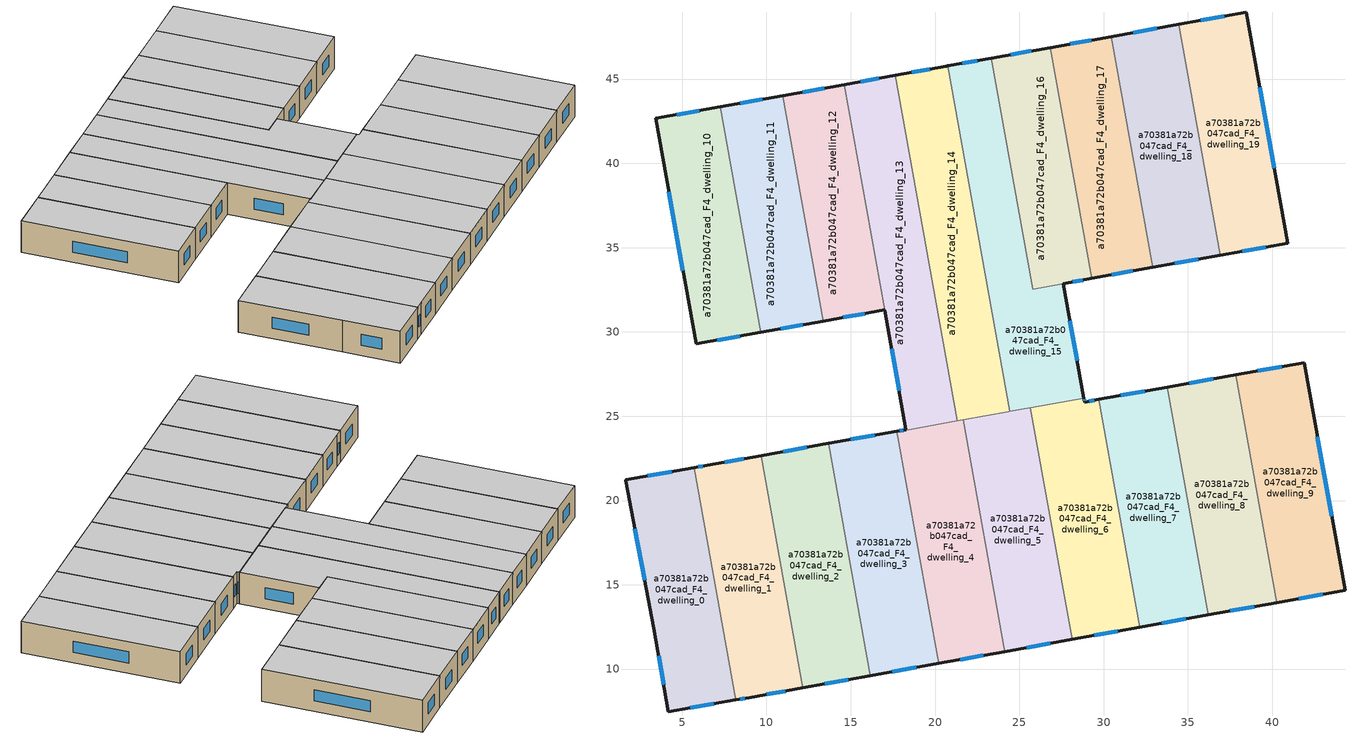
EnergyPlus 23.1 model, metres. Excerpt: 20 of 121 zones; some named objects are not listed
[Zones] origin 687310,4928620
a70381a72b047cad_F4_dwelling_0
 floor to a70381a72b047cad_F3_dwelling_0 (EU_floor_Construction): 5.7,21.91 8.17,8.17 4.19,7.47 3.32,12.41 1.65,21.18 1.64,21.23 5.7,21.95 z12
 wall outside (EU_wall_Construction): 5.69,21.95 1.64,21.23 1.65,21.18 3.32,12.41 4.19,7.47 8.17,8.17 z12:15
 wall to a70381a72b047cad_F4_dwelling_1 (EU_wall_Construction): 8.17,8.17 5.7,21.91 5.7,21.95 z12:15
 window (EU_Window_Construction): 5.49,7.7 6.88,7.94 / 3.6,10.81 3.91,9.08 / 2.19,18.33 2.78,15.26 / 4.37,21.72 2.96,21.47 z12.98:14.02
 ceiling to a70381a72b047cad_F5_dwelling_0 (EU_floor_Construction): 8.17,8.17 5.7,21.91 5.7,21.95 1.64,21.23 1.65,21.18 3.32,12.41 4.19,7.47 z15
a70381a72b047cad_F4_dwelling_1
 floor to a70381a72b047cad_F3_dwelling_1 (EU_floor_Construction): 9.69,22.63 12.17,8.89 8.97,8.31 8.17,8.17 5.7,21.91 5.7,21.95 6.49,22.09 9.69,22.67 z12
 wall outside (EU_wall_Construction): 9.69,22.67 6.49,22.09 5.7,21.95 / 8.17,8.17 8.97,8.31 12.17,8.89 z12:15
 wall to a70381a72b047cad_F4_dwelling_2 (EU_wall_Construction): 9.69,22.63 9.69,22.67 / 12.17,8.89 9.69,22.62 z12:15
 window (EU_Window_Construction): 6.23,22.05 5.95,22 / 8.65,22.48 7.53,22.28 / 10.01,8.5 11.13,8.7 / 8.43,8.22 8.71,8.27 z12.98:14.02
 ceiling to a70381a72b047cad_F5_dwelling_1 (EU_floor_Construction): 12.17,8.89 9.69,22.63 9.69,22.67 6.49,22.09 5.7,21.95 5.7,21.91 8.17,8.17 8.97,8.31 z15
a70381a72b047cad_F4_dwelling_10
 floor to a70381a72b047cad_F3_dwelling_10 (EU_floor_Construction): 7.26,43.35 9.66,29.98 5.83,29.29 3.43,42.66 z12
 wall outside (EU_wall_Construction): 7.26,43.35 3.43,42.66 5.83,29.29 9.66,29.98 z12:15
 wall to a70381a72b047cad_F4_dwelling_11 (EU_wall_Construction): 9.66,29.98 7.26,43.35 z12:15
 window (EU_Window_Construction): 4.21,38.31 5.05,33.64 / 6.01,43.13 4.67,42.88 / 7.08,29.52 8.41,29.76 z12.98:14.02
 ceiling to a70381a72b047cad_F5_dwelling_10 (EU_floor_Construction): 9.66,29.98 7.26,43.35 3.43,42.66 5.83,29.29 z15
a70381a72b047cad_F4_dwelling_11
 floor to a70381a72b047cad_F3_dwelling_11 (EU_floor_Construction): 10.95,44.01 13.36,30.64 9.66,29.98 7.26,43.35 z12
 wall outside (EU_wall_Construction): 9.66,29.98 13.36,30.64 / 10.95,44.01 7.26,43.35 z12:15
 wall to a70381a72b047cad_F4_dwelling_12 (EU_wall_Construction): 13.36,30.64 10.95,44.01 z12:15
 window (EU_Window_Construction): 10.86,30.2 12.15,30.43 / 9.75,43.8 8.46,43.57 z12.98:14.02
 ceiling to a70381a72b047cad_F5_dwelling_11 (EU_floor_Construction): 13.36,30.64 10.95,44.01 7.26,43.35 9.66,29.98 z15
a70381a72b047cad_F4_dwelling_12
 floor to a70381a72b047cad_F3_dwelling_12 (EU_floor_Construction): 14.61,44.67 17.01,31.3 13.36,30.64 10.95,44.01 z12
 wall outside (EU_wall_Construction): 13.36,30.64 17.01,31.3 / 14.61,44.67 10.95,44.01 z12:15
 wall to a70381a72b047cad_F4_dwelling_13 (EU_wall_Construction): 17.01,31.3 14.61,44.67 z12:15
 window (EU_Window_Construction): 14.54,30.86 15.82,31.09 / 13.42,44.46 12.14,44.23 z12.98:14.02
 ceiling to a70381a72b047cad_F5_dwelling_12 (EU_floor_Construction): 17.01,31.3 14.61,44.67 10.95,44.01 13.36,30.64 z15
a70381a72b047cad_F4_dwelling_13
 floor to a70381a72b047cad_F3_dwelling_13 (EU_floor_Construction): 17.64,45.22 21.33,24.72 18.29,24.17 18.28,24.22 14.61,44.67 z12
 wall outside (EU_wall_Construction): 17.64,45.22 14.61,44.67 / 17.01,31.3 18.28,24.22 z12:15
 wall to a70381a72b047cad_F4_dwelling_14 (EU_wall_Construction): 21.33,24.72 17.64,45.22 z12:15
 wall to a70381a72b047cad_F4_dwelling_4 (EU_wall_Construction): 18.28,24.21 18.29,24.17 21.33,24.72 z12:15
 window (EU_Window_Construction): 16.66,45.04 15.59,44.85 / 17.42,29 17.86,26.52 z12.98:14.02
 ceiling to a70381a72b047cad_F5_dwelling_13 (EU_floor_Construction): 21.33,24.72 17.64,45.22 14.61,44.67 18.28,24.22 18.29,24.17 z15
a70381a72b047cad_F4_dwelling_14
 floor to a70381a72b047cad_F3_dwelling_14 (EU_floor_Construction): 20.76,45.78 24.45,25.28 24.35,25.26 21.33,24.72 17.64,45.22 20.66,45.76 z12
 wall outside (EU_wall_Construction): 20.76,45.78 20.66,45.76 17.64,45.22 z12:15
 wall to a70381a72b047cad_F4_dwelling_15 (EU_wall_Construction): 24.45,25.28 20.76,45.78 z12:15
 wall to a70381a72b047cad_F4_dwelling_5 (EU_wall_Construction): 21.67,24.78 24.35,25.26 24.45,25.28 z12:15
 wall to a70381a72b047cad_F4_dwelling_4 (EU_wall_Construction): 21.33,24.72 21.67,24.78 z12:15
 window (EU_Window_Construction): 19.68,45.58 18.63,45.39 z12.98:14.02
 ceiling to a70381a72b047cad_F5_dwelling_14 (EU_floor_Construction): 24.35,25.26 24.45,25.28 20.76,45.78 20.66,45.76 17.64,45.22 21.33,24.72 z15
a70381a72b047cad_F4_dwelling_15
 floor to a70381a72b047cad_F3_dwelling_15 (EU_floor_Construction): 23.34,46.24 25.8,32.54 27.61,32.87 28.83,26.07 24.45,25.28 20.76,45.78 z12
 wall outside (EU_wall_Construction): 28.83,26.07 27.61,32.87 / 23.34,46.24 20.76,45.78 z12:15
 wall to a70381a72b047cad_F4_dwelling_16 (EU_wall_Construction): 27.61,32.87 25.8,32.54 / 25.8,32.55 23.34,46.24 z12:15
 wall to a70381a72b047cad_F4_dwelling_6 (EU_wall_Construction): 25.66,25.5 28.83,26.07 z12:15
 wall to a70381a72b047cad_F4_dwelling_5 (EU_wall_Construction): 24.45,25.28 25.66,25.5 z12:15
 window (EU_Window_Construction): 28.43,28.28 28.01,30.66 / 22.5,46.09 21.6,45.93 z12.98:14.02
 ceiling to a70381a72b047cad_F5_dwelling_15 (EU_floor_Construction): 28.83,26.07 27.61,32.87 25.8,32.54 23.34,46.24 20.76,45.78 24.45,25.28 z15
a70381a72b047cad_F4_dwelling_16
 floor to a70381a72b047cad_F3_dwelling_16 (EU_floor_Construction): 26.84,46.87 29.3,33.18 25.8,32.54 23.34,46.24 z12
 wall outside (EU_wall_Construction): 26.84,46.87 23.34,46.24 / 27.61,32.87 29.3,33.18 z12:15
 wall to a70381a72b047cad_F4_dwelling_17 (EU_wall_Construction): 29.3,33.18 26.84,46.87 z12:15
 window (EU_Window_Construction): 25.7,46.67 24.48,46.44 / 28.16,32.97 28.75,33.08 z12.98:14.02
 ceiling to a70381a72b047cad_F5_dwelling_16 (EU_floor_Construction): 29.3,33.18 26.84,46.87 23.34,46.24 25.8,32.54 z15
a70381a72b047cad_F4_dwelling_17
 floor to a70381a72b047cad_F3_dwelling_17 (EU_floor_Construction): 30.45,47.52 32.92,33.83 29.3,33.18 26.84,46.87 z12
 wall outside (EU_wall_Construction): 29.3,33.18 32.92,33.83 / 30.45,47.52 26.84,46.87 z12:15
 wall to a70381a72b047cad_F4_dwelling_18 (EU_wall_Construction): 32.92,33.83 30.45,47.52 z12:15
 window (EU_Window_Construction): 30.48,33.39 31.74,33.62 / 29.28,47.31 28.02,47.08 z12.98:14.02
 ceiling to a70381a72b047cad_F5_dwelling_17 (EU_floor_Construction): 32.92,33.83 30.45,47.52 26.84,46.87 29.3,33.18 z15
a70381a72b047cad_F4_dwelling_18
 floor to a70381a72b047cad_F3_dwelling_18 (EU_floor_Construction): 34.46,48.24 36.92,34.55 32.92,33.83 30.45,47.52 z12
 wall outside (EU_wall_Construction): 34.46,48.24 30.45,47.52 / 32.92,33.83 36.92,34.55 z12:15
 wall to a70381a72b047cad_F4_dwelling_19 (EU_wall_Construction): 36.92,34.55 34.46,48.24 z12:15
 window (EU_Window_Construction): 33.16,48.01 31.76,47.75 / 34.22,34.06 35.62,34.31 z12.98:14.02
 ceiling to a70381a72b047cad_F5_dwelling_18 (EU_floor_Construction): 36.92,34.55 34.46,48.24 30.45,47.52 32.92,33.83 z15
a70381a72b047cad_F4_dwelling_19
 floor to a70381a72b047cad_F3_dwelling_19 (EU_floor_Construction): 38.47,48.96 40.93,35.27 36.92,34.55 34.46,48.24 z12
 wall outside (EU_wall_Construction): 36.92,34.55 40.93,35.27 38.47,48.96 34.46,48.24 z12:15
 window (EU_Window_Construction): 37.17,48.73 35.77,48.47 / 40.13,39.72 39.27,44.51 / 38.23,34.78 39.63,35.04 z12.98:14.02
 ceiling to a70381a72b047cad_F5_dwelling_19 (EU_floor_Construction): 40.93,35.27 38.47,48.96 34.46,48.24 36.92,34.55 z15
a70381a72b047cad_F4_dwelling_2
 floor to a70381a72b047cad_F3_dwelling_2 (EU_floor_Construction): 13.69,23.35 16.16,9.61 12.17,8.89 9.69,22.63 9.69,22.67 13.68,23.38 z12
 wall outside (EU_wall_Construction): 13.68,23.38 9.69,22.67 / 12.17,8.89 16.16,9.61 z12:15
 wall to a70381a72b047cad_F4_dwelling_3 (EU_wall_Construction): 13.69,23.35 13.68,23.38 / 16.16,9.61 13.69,23.34 z12:15
 window (EU_Window_Construction): 12.38,23.15 10.99,22.9 / 13.46,9.12 14.86,9.37 z12.98:14.02
 ceiling to a70381a72b047cad_F5_dwelling_2 (EU_floor_Construction): 16.16,9.61 13.69,23.35 13.68,23.38 9.69,22.67 9.69,22.63 12.17,8.89 z15
a70381a72b047cad_F4_dwelling_3
 floor to a70381a72b047cad_F3_dwelling_3 (EU_floor_Construction): 17.74,24.11 20.21,10.33 16.16,9.61 13.69,23.35 13.68,23.38 z12
 wall outside (EU_wall_Construction): 17.74,24.11 13.68,23.38 / 16.16,9.61 20.21,10.33 z12:15
 wall to a70381a72b047cad_F4_dwelling_4 (EU_wall_Construction): 20.21,10.33 17.74,24.11 z12:15
 window (EU_Window_Construction): 16.42,23.88 15,23.62 / 17.48,9.84 18.89,10.1 z12.98:14.02
 ceiling to a70381a72b047cad_F5_dwelling_3 (EU_floor_Construction): 20.21,10.33 17.74,24.11 13.68,23.38 13.69,23.35 16.16,9.61 z15
a70381a72b047cad_F4_dwelling_4
 floor to a70381a72b047cad_F3_dwelling_4 (EU_floor_Construction): 21.67,24.78 24.14,11.04 20.21,10.33 17.74,24.11 18.28,24.21 18.29,24.17 z12
 wall outside (EU_wall_Construction): 20.21,10.33 24.14,11.04 / 18.28,24.21 17.74,24.11 z12:15
 wall to a70381a72b047cad_F4_dwelling_5 (EU_wall_Construction): 24.14,11.04 21.67,24.78 z12:15
 window (EU_Window_Construction): 21.49,10.56 22.86,10.81 / 18.1,24.18 17.91,24.15 z12.98:14.02
 ceiling to a70381a72b047cad_F5_dwelling_4 (EU_floor_Construction): 24.14,11.04 21.67,24.78 18.29,24.17 18.28,24.21 17.74,24.11 20.21,10.33 z15
a70381a72b047cad_F4_dwelling_5
 floor to a70381a72b047cad_F3_dwelling_5 (EU_floor_Construction): 25.66,25.5 28.13,11.76 24.14,11.04 21.67,24.78 z12
 wall outside (EU_wall_Construction): 24.14,11.04 28.13,11.76 z12:15
 wall to a70381a72b047cad_F4_dwelling_6 (EU_wall_Construction): 28.13,11.76 25.66,25.5 z12:15
 window (EU_Window_Construction): 25.44,11.27 26.83,11.53 z12.98:14.02
 ceiling to a70381a72b047cad_F5_dwelling_5 (EU_floor_Construction): 28.13,11.76 25.66,25.5 21.67,24.78 24.14,11.04 z15
a70381a72b047cad_F4_dwelling_6
 floor to a70381a72b047cad_F3_dwelling_6 (EU_floor_Construction): 29.71,25.99 32.14,12.48 28.13,11.76 25.66,25.5 28.83,26.07 28.87,25.84 z12
 wall outside (EU_wall_Construction): 29.71,25.99 28.87,25.84 28.83,26.07 / 28.13,11.76 32.14,12.48 z12:15
 wall to a70381a72b047cad_F4_dwelling_7 (EU_wall_Construction): 32.14,12.48 29.71,25.99 z12:15
 window (EU_Window_Construction): 28.86,25.92 28.84,25.99 / 29.44,25.94 29.14,25.89 / 29.44,11.99 30.84,12.25 z12.98:14.02
 ceiling to a70381a72b047cad_F5_dwelling_6 (EU_floor_Construction): 32.14,12.48 29.71,25.99 28.87,25.84 28.83,26.07 25.66,25.5 28.13,11.76 z15
a70381a72b047cad_F4_dwelling_7
 floor to a70381a72b047cad_F3_dwelling_7 (EU_floor_Construction): 33.77,26.72 36.2,13.21 32.14,12.48 29.71,25.99 z12
 wall outside (EU_wall_Construction): 33.77,26.72 29.71,25.99 / 32.14,12.48 36.2,13.21 z12:15
 wall to a70381a72b047cad_F4_dwelling_8 (EU_wall_Construction): 36.2,13.21 33.77,26.72 z12:15
 window (EU_Window_Construction): 32.45,26.48 31.03,26.23 / 33.46,12.72 34.88,12.97 z12.98:14.02
 ceiling to a70381a72b047cad_F5_dwelling_7 (EU_floor_Construction): 36.2,13.21 33.77,26.72 29.71,25.99 32.14,12.48 z15
a70381a72b047cad_F4_dwelling_8
 floor to a70381a72b047cad_F3_dwelling_8 (EU_floor_Construction): 37.83,27.45 40.26,13.94 36.2,13.21 33.77,26.72 z12
 wall outside (EU_wall_Construction): 37.83,27.45 33.77,26.72 / 36.2,13.21 40.26,13.94 z12:15
 wall to a70381a72b047cad_F4_dwelling_9 (EU_wall_Construction): 40.26,13.94 37.83,27.45 z12:15
 window (EU_Window_Construction): 36.51,27.21 35.09,26.96 / 37.52,13.45 38.94,13.7 z12.98:14.02
 ceiling to a70381a72b047cad_F5_dwelling_8 (EU_floor_Construction): 40.26,13.94 37.83,27.45 33.77,26.72 36.2,13.21 z15
a70381a72b047cad_F4_dwelling_9
 floor to a70381a72b047cad_F3_dwelling_9 (EU_floor_Construction): 41.89,28.18 44.32,14.67 40.26,13.94 37.83,27.45 z12
 wall outside (EU_wall_Construction): 40.26,13.94 44.32,14.67 41.89,28.18 37.83,27.45 z12:15
 window (EU_Window_Construction): 40.57,27.94 39.15,27.69 / 43.53,19.06 42.68,23.79 / 41.58,14.18 43,14.43 z12.98:14.02
 ceiling to a70381a72b047cad_F5_dwelling_9 (EU_floor_Construction): 44.32,14.67 41.89,28.18 37.83,27.45 40.26,13.94 z15
[Building]
EU S2 Campaign: North Axis=0; Terrain=City; Solar Distribution=FullExterior
[Site:Location]
Bologna: Latitude=44.5; Longitude=11.25; Time Zone=1; Elevation=37
[SizingPeriod:WeatherFileDays]
AnnualSizingPeriod: Begin Month=1; Begin Day of Month=1; End Month=12; End Day of Month=31; Day of Week for Start Day=Monday; Use Weather File Daylight Saving Period=No; Use Weather File Rain and Snow Indicators=No
[MATERIAL]
EU_InternalMass_Material: Roughness=MediumRough; Thickness=0.1; Conductivity=1; Density=1800; Specific Heat=900; Thermal Absorptance=0.9; Solar Absorptance=0.7; Visible Absorptance=0.7
[MATERIAL:NOMASS] Roughness=MediumRough; Thermal Absorptance=0.9; Solar Absorptance=0.7; Visible Absorptance=0.7
Name | Thermal Resistance
EU_wall_NoMass | 0.905828
EU_floor_NoMass | 0.67114
[WINDOWMATERIAL:SIMPLEGLAZINGSYSTEM]
EU_Window_SimpleGlazing: UFactor=4.52486; Solar Heat Gain Coefficient=0.85; Visible Transmittance=0.85
[CONSTRUCTION]
EU_wall_Construction: EU_wall_NoMass
EU_floor_Construction: EU_floor_NoMass
EU_Window_Construction: EU_Window_SimpleGlazing
EU_InternalMass_Construction: EU_InternalMass_Material
[ZONE] Type=1; Multiplier=1; Ceiling Height=autocalculate; Floor Area=autocalculate; Part of Total Floor Area=Yes
Name | Volume
a70381a72b047cad_F4_dwelling_0 | 170.451
a70381a72b047cad_F4_dwelling_1 | 170.334
a70381a72b047cad_F4_dwelling_10 | 158.496
a70381a72b047cad_F4_dwelling_11 | 153.073
a70381a72b047cad_F4_dwelling_12 | 151.271
a70381a72b047cad_F4_dwelling_13 | 192.88
a70381a72b047cad_F4_dwelling_14 | 197.981
a70381a72b047cad_F4_dwelling_15 | 201.674
a70381a72b047cad_F4_dwelling_16 | 148.53
a70381a72b047cad_F4_dwelling_17 | 153.1875
a70381a72b047cad_F4_dwelling_18 | 169.912
a70381a72b047cad_F4_dwelling_19 | 169.87
a70381a72b047cad_F4_dwelling_2 | 170.361
a70381a72b047cad_F4_dwelling_3 | 173.163
a70381a72b047cad_F4_dwelling_4 | 167.139
a70381a72b047cad_F4_dwelling_5 | 169.904
a70381a72b047cad_F4_dwelling_6 | 169.881
a70381a72b047cad_F4_dwelling_7 | 169.895
a70381a72b047cad_F4_dwelling_8 | 169.845
a70381a72b047cad_F4_dwelling_9 | 169.903
[INTERNALMASS] Construction=EU_InternalMass_Construction
Name | Zone or ZoneList | Surface Area
a70381a72b047cad_F4_dwelling_0_EU_InternalMass | a70381a72b047cad_F4_dwelling_0 | 56.8176
a70381a72b047cad_F4_dwelling_1_EU_InternalMass | a70381a72b047cad_F4_dwelling_1 | 56.7782
a70381a72b047cad_F4_dwelling_2_EU_InternalMass | a70381a72b047cad_F4_dwelling_2 | 56.7865
a70381a72b047cad_F4_dwelling_3_EU_InternalMass | a70381a72b047cad_F4_dwelling_3 | 57.7238
a70381a72b047cad_F4_dwelling_4_EU_InternalMass | a70381a72b047cad_F4_dwelling_4 | 55.7109
a70381a72b047cad_F4_dwelling_5_EU_InternalMass | a70381a72b047cad_F4_dwelling_5 | 56.6348
a70381a72b047cad_F4_dwelling_6_EU_InternalMass | a70381a72b047cad_F4_dwelling_6 | 56.6265
a70381a72b047cad_F4_dwelling_7_EU_InternalMass | a70381a72b047cad_F4_dwelling_7 | 56.6319
a70381a72b047cad_F4_dwelling_8_EU_InternalMass | a70381a72b047cad_F4_dwelling_8 | 56.6151
a70381a72b047cad_F4_dwelling_9_EU_InternalMass | a70381a72b047cad_F4_dwelling_9 | 56.6341
a70381a72b047cad_F4_dwelling_10_EU_InternalMass | a70381a72b047cad_F4_dwelling_10 | 52.831
a70381a72b047cad_F4_dwelling_11_EU_InternalMass | a70381a72b047cad_F4_dwelling_11 | 51.0288
a70381a72b047cad_F4_dwelling_12_EU_InternalMass | a70381a72b047cad_F4_dwelling_12 | 50.4203
a70381a72b047cad_F4_dwelling_13_EU_InternalMass | a70381a72b047cad_F4_dwelling_13 | 64.2676
a70381a72b047cad_F4_dwelling_14_EU_InternalMass | a70381a72b047cad_F4_dwelling_14 | 65.9903
a70381a72b047cad_F4_dwelling_15_EU_InternalMass | a70381a72b047cad_F4_dwelling_15 | 67.219
a70381a72b047cad_F4_dwelling_16_EU_InternalMass | a70381a72b047cad_F4_dwelling_16 | 49.5191
a70381a72b047cad_F4_dwelling_17_EU_InternalMass | a70381a72b047cad_F4_dwelling_17 | 51.0538
a70381a72b047cad_F4_dwelling_18_EU_InternalMass | a70381a72b047cad_F4_dwelling_18 | 56.6375
a70381a72b047cad_F4_dwelling_19_EU_InternalMass | a70381a72b047cad_F4_dwelling_19 | 56.623
[OTHEREQUIPMENT] Fuel Type=Electricity; Design Level Calculation Method=Watts/Area; Power per Zone Floor Area=1; Fraction Latent=0; Fraction Radiant=0; Fraction Lost=0; Carbon Dioxide Generation Rate=0; EndUse Subcategory=EU_Step8_InternalGains
Name | Zone or ZoneList or Space or SpaceList | Schedule
EU_Step8_InternalGain_a70381a72b047cad_F4_dwelling_0_f000 | a70381a72b047cad_F4_dwelling_0 | EU_Step8_GainSchedule_a70381a72b047cad_F4_dwelling_0_f000
EU_Step8_InternalGain_a70381a72b047cad_F4_dwelling_1_f000 | a70381a72b047cad_F4_dwelling_1 | EU_Step8_GainSchedule_a70381a72b047cad_F4_dwelling_1_f000
EU_Step8_InternalGain_a70381a72b047cad_F4_dwelling_2_f000 | a70381a72b047cad_F4_dwelling_2 | EU_Step8_GainSchedule_a70381a72b047cad_F4_dwelling_2_f000
EU_Step8_InternalGain_a70381a72b047cad_F4_dwelling_3_f000 | a70381a72b047cad_F4_dwelling_3 | EU_Step8_GainSchedule_a70381a72b047cad_F4_dwelling_3_f000
EU_Step8_InternalGain_a70381a72b047cad_F4_dwelling_4_f000 | a70381a72b047cad_F4_dwelling_4 | EU_Step8_GainSchedule_a70381a72b047cad_F4_dwelling_4_f000
EU_Step8_InternalGain_a70381a72b047cad_F4_dwelling_5_f000 | a70381a72b047cad_F4_dwelling_5 | EU_Step8_GainSchedule_a70381a72b047cad_F4_dwelling_5_f000
EU_Step8_InternalGain_a70381a72b047cad_F4_dwelling_6_f000 | a70381a72b047cad_F4_dwelling_6 | EU_Step8_GainSchedule_a70381a72b047cad_F4_dwelling_6_f000
EU_Step8_InternalGain_a70381a72b047cad_F4_dwelling_7_f000 | a70381a72b047cad_F4_dwelling_7 | EU_Step8_GainSchedule_a70381a72b047cad_F4_dwelling_7_f000
EU_Step8_InternalGain_a70381a72b047cad_F4_dwelling_8_f000 | a70381a72b047cad_F4_dwelling_8 | EU_Step8_GainSchedule_a70381a72b047cad_F4_dwelling_8_f000
EU_Step8_InternalGain_a70381a72b047cad_F4_dwelling_9_f000 | a70381a72b047cad_F4_dwelling_9 | EU_Step8_GainSchedule_a70381a72b047cad_F4_dwelling_9_f000
EU_Step8_InternalGain_a70381a72b047cad_F4_dwelling_10_f000 | a70381a72b047cad_F4_dwelling_10 | EU_Step8_GainSchedule_a70381a72b047cad_F4_dwelling_10_f000
EU_Step8_InternalGain_a70381a72b047cad_F4_dwelling_11_f000 | a70381a72b047cad_F4_dwelling_11 | EU_Step8_GainSchedule_a70381a72b047cad_F4_dwelling_11_f000
EU_Step8_InternalGain_a70381a72b047cad_F4_dwelling_12_f000 | a70381a72b047cad_F4_dwelling_12 | EU_Step8_GainSchedule_a70381a72b047cad_F4_dwelling_12_f000
EU_Step8_InternalGain_a70381a72b047cad_F4_dwelling_13_f000 | a70381a72b047cad_F4_dwelling_13 | EU_Step8_GainSchedule_a70381a72b047cad_F4_dwelling_13_f000
EU_Step8_InternalGain_a70381a72b047cad_F4_dwelling_14_f000 | a70381a72b047cad_F4_dwelling_14 | EU_Step8_GainSchedule_a70381a72b047cad_F4_dwelling_14_f000
EU_Step8_InternalGain_a70381a72b047cad_F4_dwelling_15_f000 | a70381a72b047cad_F4_dwelling_15 | EU_Step8_GainSchedule_a70381a72b047cad_F4_dwelling_15_f000
EU_Step8_InternalGain_a70381a72b047cad_F4_dwelling_16_f000 | a70381a72b047cad_F4_dwelling_16 | EU_Step8_GainSchedule_a70381a72b047cad_F4_dwelling_16_f000
EU_Step8_InternalGain_a70381a72b047cad_F4_dwelling_17_f000 | a70381a72b047cad_F4_dwelling_17 | EU_Step8_GainSchedule_a70381a72b047cad_F4_dwelling_17_f000
EU_Step8_InternalGain_a70381a72b047cad_F4_dwelling_18_f000 | a70381a72b047cad_F4_dwelling_18 | EU_Step8_GainSchedule_a70381a72b047cad_F4_dwelling_18_f000
EU_Step8_InternalGain_a70381a72b047cad_F4_dwelling_19_f000 | a70381a72b047cad_F4_dwelling_19 | EU_Step8_GainSchedule_a70381a72b047cad_F4_dwelling_19_f000
[ZONEVENTILATION:DESIGNFLOWRATE] Schedule=EU_AlwaysOn; Design Flow Rate Calculation Method=AirChanges/Hour; Air Changes per Hour=0.73129; Ventilation Type=Natural; Fan Pressure Rise=0; Fan Total Efficiency=1; Constant Term Coefficient=1; Temperature Term Coefficient=0; Velocity Term Coefficient=0; Velocity Squared Term Coefficient=0; Minimum Indoor Temperature=-100; Maximum Indoor Temperature=100; Delta Temperature=-100; Minimum Outdoor Temperature=-100; Maximum Outdoor Temperature=100; Maximum Wind Speed=40
Name | Zone or ZoneList or Space or SpaceList
EU_ConstantAir_a70381a72b047cad_F4_dwelling_0 | a70381a72b047cad_F4_dwelling_0
EU_ConstantAir_a70381a72b047cad_F4_dwelling_1 | a70381a72b047cad_F4_dwelling_1
EU_ConstantAir_a70381a72b047cad_F4_dwelling_2 | a70381a72b047cad_F4_dwelling_2
EU_ConstantAir_a70381a72b047cad_F4_dwelling_3 | a70381a72b047cad_F4_dwelling_3
EU_ConstantAir_a70381a72b047cad_F4_dwelling_4 | a70381a72b047cad_F4_dwelling_4
EU_ConstantAir_a70381a72b047cad_F4_dwelling_5 | a70381a72b047cad_F4_dwelling_5
EU_ConstantAir_a70381a72b047cad_F4_dwelling_6 | a70381a72b047cad_F4_dwelling_6
EU_ConstantAir_a70381a72b047cad_F4_dwelling_7 | a70381a72b047cad_F4_dwelling_7
EU_ConstantAir_a70381a72b047cad_F4_dwelling_8 | a70381a72b047cad_F4_dwelling_8
EU_ConstantAir_a70381a72b047cad_F4_dwelling_9 | a70381a72b047cad_F4_dwelling_9
EU_ConstantAir_a70381a72b047cad_F4_dwelling_10 | a70381a72b047cad_F4_dwelling_10
EU_ConstantAir_a70381a72b047cad_F4_dwelling_11 | a70381a72b047cad_F4_dwelling_11
EU_ConstantAir_a70381a72b047cad_F4_dwelling_12 | a70381a72b047cad_F4_dwelling_12
EU_ConstantAir_a70381a72b047cad_F4_dwelling_13 | a70381a72b047cad_F4_dwelling_13
EU_ConstantAir_a70381a72b047cad_F4_dwelling_14 | a70381a72b047cad_F4_dwelling_14
EU_ConstantAir_a70381a72b047cad_F4_dwelling_15 | a70381a72b047cad_F4_dwelling_15
EU_ConstantAir_a70381a72b047cad_F4_dwelling_16 | a70381a72b047cad_F4_dwelling_16
EU_ConstantAir_a70381a72b047cad_F4_dwelling_17 | a70381a72b047cad_F4_dwelling_17
EU_ConstantAir_a70381a72b047cad_F4_dwelling_18 | a70381a72b047cad_F4_dwelling_18
EU_ConstantAir_a70381a72b047cad_F4_dwelling_19 | a70381a72b047cad_F4_dwelling_19
[HVACTEMPLATE:ZONE:IDEALLOADSAIRSYSTEM] System Availability Schedule=EU_AlwaysOn; Maximum Heating Supply Air Temperature=50; Minimum Cooling Supply Air Temperature=13; Maximum Heating Supply Air Humidity Ratio=0.0156; Minimum Cooling Supply Air Humidity Ratio=0.0077; Heating Limit=NoLimit; Cooling Limit=NoLimit; Heating Availability Schedule=EU_AlwaysOn; Cooling Availability Schedule=EU_CoolingOff; Dehumidification Control Type=ConstantSensibleHeatRatio; Cooling Sensible Heat Ratio=0.7; Dehumidification Setpoint=60; Humidification Control Type=None; Humidification Setpoint=30; Outdoor Air Method=None; Outdoor Air Flow Rate per Person=0.00944; Outdoor Air Flow Rate per Zone Floor Area=0; Outdoor Air Flow Rate per Zone=0; Demand Controlled Ventilation Type=None; Outdoor Air Economizer Type=NoEconomizer; Heat Recovery Type=None; Sensible Heat Recovery Effectiveness=0.7; Latent Heat Recovery Effectiveness=0.65
Name | Template Thermostat
a70381a72b047cad_F4_dwelling_0 | EU_HeatOnly_a70381a72b047cad_F4_dwelling_0
a70381a72b047cad_F4_dwelling_1 | EU_HeatOnly_a70381a72b047cad_F4_dwelling_1
a70381a72b047cad_F4_dwelling_2 | EU_HeatOnly_a70381a72b047cad_F4_dwelling_2
a70381a72b047cad_F4_dwelling_3 | EU_HeatOnly_a70381a72b047cad_F4_dwelling_3
a70381a72b047cad_F4_dwelling_4 | EU_HeatOnly_a70381a72b047cad_F4_dwelling_4
a70381a72b047cad_F4_dwelling_5 | EU_HeatOnly_a70381a72b047cad_F4_dwelling_5
a70381a72b047cad_F4_dwelling_6 | EU_HeatOnly_a70381a72b047cad_F4_dwelling_6
a70381a72b047cad_F4_dwelling_7 | EU_HeatOnly_a70381a72b047cad_F4_dwelling_7
a70381a72b047cad_F4_dwelling_8 | EU_HeatOnly_a70381a72b047cad_F4_dwelling_8
a70381a72b047cad_F4_dwelling_9 | EU_HeatOnly_a70381a72b047cad_F4_dwelling_9
a70381a72b047cad_F4_dwelling_10 | EU_HeatOnly_a70381a72b047cad_F4_dwelling_10
a70381a72b047cad_F4_dwelling_11 | EU_HeatOnly_a70381a72b047cad_F4_dwelling_11
a70381a72b047cad_F4_dwelling_12 | EU_HeatOnly_a70381a72b047cad_F4_dwelling_12
a70381a72b047cad_F4_dwelling_13 | EU_HeatOnly_a70381a72b047cad_F4_dwelling_13
a70381a72b047cad_F4_dwelling_14 | EU_HeatOnly_a70381a72b047cad_F4_dwelling_14
a70381a72b047cad_F4_dwelling_15 | EU_HeatOnly_a70381a72b047cad_F4_dwelling_15
a70381a72b047cad_F4_dwelling_16 | EU_HeatOnly_a70381a72b047cad_F4_dwelling_16
a70381a72b047cad_F4_dwelling_17 | EU_HeatOnly_a70381a72b047cad_F4_dwelling_17
a70381a72b047cad_F4_dwelling_18 | EU_HeatOnly_a70381a72b047cad_F4_dwelling_18
a70381a72b047cad_F4_dwelling_19 | EU_HeatOnly_a70381a72b047cad_F4_dwelling_19
[SIZING:ZONE] Zone Cooling Design Supply Air Temperature Input Method=SupplyAirTemperature; Zone Cooling Design Supply Air Temperature=13; Zone Heating Design Supply Air Temperature Input Method=SupplyAirTemperature; Zone Heating Design Supply Air Temperature=50; Zone Cooling Design Supply Air Humidity Ratio=0.008; Zone Heating Design Supply Air Humidity Ratio=0.008; Cooling Design Air Flow Method=DesignDay; Cooling Design Air Flow Rate=0; Cooling Minimum Air Flow per Zone Floor Area=0.000762; Cooling Minimum Air Flow=0; Cooling Minimum Air Flow Fraction=0.2; Heating Design Air Flow Method=DesignDay; Heating Design Air Flow Rate=0; Heating Maximum Air Flow per Zone Floor Area=0.002032; Heating Maximum Air Flow=0.141576; Heating Maximum Air Flow Fraction=0.3; Account for Dedicated Outdoor Air System=No; Dedicated Outdoor Air System Control Strategy=NeutralSupplyAir; Dedicated Outdoor Air Low Setpoint Temperature for Design=autosize; Dedicated Outdoor Air High Setpoint Temperature for Design=autosize; Zone Load Sizing Method=Sensible Load Only No Latent Load; Zone Latent Cooling Design Supply Air Humidity Ratio Input Method=HumidityRatioDifference; Zone Cooling Design Supply Air Humidity Ratio Difference=0.005; Zone Latent Heating Design Supply Air Humidity Ratio Input Method=HumidityRatioDifference; Zone Humidification Design Supply Air Humidity Ratio Difference=0.005
a70381a72b047cad_F4_dwelling_0; a70381a72b047cad_F4_dwelling_1; a70381a72b047cad_F4_dwelling_2; a70381a72b047cad_F4_dwelling_3; a70381a72b047cad_F4_dwelling_4; a70381a72b047cad_F4_dwelling_5; a70381a72b047cad_F4_dwelling_6; a70381a72b047cad_F4_dwelling_7; a70381a72b047cad_F4_dwelling_8; a70381a72b047cad_F4_dwelling_9; a70381a72b047cad_F4_dwelling_10; a70381a72b047cad_F4_dwelling_11; a70381a72b047cad_F4_dwelling_12; a70381a72b047cad_F4_dwelling_13; a70381a72b047cad_F4_dwelling_14; a70381a72b047cad_F4_dwelling_15; a70381a72b047cad_F4_dwelling_16; a70381a72b047cad_F4_dwelling_17; a70381a72b047cad_F4_dwelling_18; a70381a72b047cad_F4_dwelling_19
[SCHEDULE:CONSTANT]
Name | Hourly Value
EU_AlwaysOn | 1
EU_CoolingOff | 0
[SCHEDULE:FILE] Column Number=1; Rows to Skip at Top=0; Number of Hours of Data=8760; Column Separator=Comma; Interpolate to Timestep=No; Minutes per Item=60; Adjust Schedule for Daylight Savings=Yes
Name | File
EU_Step8_GainSchedule_a70381a72b047cad_F4_dwelling_0_f000 | ../../schedules/a70381a72b047cad/a70381a72b047cad_F4_dwelling_0_f000_gain.csv
EU_Step8_GainSchedule_a70381a72b047cad_F4_dwelling_1_f000 | ../../schedules/a70381a72b047cad/a70381a72b047cad_F4_dwelling_1_f000_gain.csv
EU_Step8_GainSchedule_a70381a72b047cad_F4_dwelling_2_f000 | ../../schedules/a70381a72b047cad/a70381a72b047cad_F4_dwelling_2_f000_gain.csv
EU_Step8_GainSchedule_a70381a72b047cad_F4_dwelling_3_f000 | ../../schedules/a70381a72b047cad/a70381a72b047cad_F4_dwelling_3_f000_gain.csv
EU_Step8_GainSchedule_a70381a72b047cad_F4_dwelling_4_f000 | ../../schedules/a70381a72b047cad/a70381a72b047cad_F4_dwelling_4_f000_gain.csv
EU_Step8_GainSchedule_a70381a72b047cad_F4_dwelling_5_f000 | ../../schedules/a70381a72b047cad/a70381a72b047cad_F4_dwelling_5_f000_gain.csv
EU_Step8_GainSchedule_a70381a72b047cad_F4_dwelling_6_f000 | ../../schedules/a70381a72b047cad/a70381a72b047cad_F4_dwelling_6_f000_gain.csv
EU_Step8_GainSchedule_a70381a72b047cad_F4_dwelling_7_f000 | ../../schedules/a70381a72b047cad/a70381a72b047cad_F4_dwelling_7_f000_gain.csv
EU_Step8_GainSchedule_a70381a72b047cad_F4_dwelling_8_f000 | ../../schedules/a70381a72b047cad/a70381a72b047cad_F4_dwelling_8_f000_gain.csv
EU_Step8_GainSchedule_a70381a72b047cad_F4_dwelling_9_f000 | ../../schedules/a70381a72b047cad/a70381a72b047cad_F4_dwelling_9_f000_gain.csv
EU_Step8_GainSchedule_a70381a72b047cad_F4_dwelling_10_f000 | ../../schedules/a70381a72b047cad/a70381a72b047cad_F4_dwelling_10_f000_gain.csv
EU_Step8_GainSchedule_a70381a72b047cad_F4_dwelling_11_f000 | ../../schedules/a70381a72b047cad/a70381a72b047cad_F4_dwelling_11_f000_gain.csv
EU_Step8_GainSchedule_a70381a72b047cad_F4_dwelling_12_f000 | ../../schedules/a70381a72b047cad/a70381a72b047cad_F4_dwelling_12_f000_gain.csv
EU_Step8_GainSchedule_a70381a72b047cad_F4_dwelling_13_f000 | ../../schedules/a70381a72b047cad/a70381a72b047cad_F4_dwelling_13_f000_gain.csv
EU_Step8_GainSchedule_a70381a72b047cad_F4_dwelling_14_f000 | ../../schedules/a70381a72b047cad/a70381a72b047cad_F4_dwelling_14_f000_gain.csv
EU_Step8_GainSchedule_a70381a72b047cad_F4_dwelling_15_f000 | ../../schedules/a70381a72b047cad/a70381a72b047cad_F4_dwelling_15_f000_gain.csv
EU_Step8_GainSchedule_a70381a72b047cad_F4_dwelling_16_f000 | ../../schedules/a70381a72b047cad/a70381a72b047cad_F4_dwelling_16_f000_gain.csv
EU_Step8_GainSchedule_a70381a72b047cad_F4_dwelling_17_f000 | ../../schedules/a70381a72b047cad/a70381a72b047cad_F4_dwelling_17_f000_gain.csv
EU_Step8_GainSchedule_a70381a72b047cad_F4_dwelling_18_f000 | ../../schedules/a70381a72b047cad/a70381a72b047cad_F4_dwelling_18_f000_gain.csv
EU_Step8_GainSchedule_a70381a72b047cad_F4_dwelling_19_f000 | ../../schedules/a70381a72b047cad/a70381a72b047cad_F4_dwelling_19_f000_gain.csv
